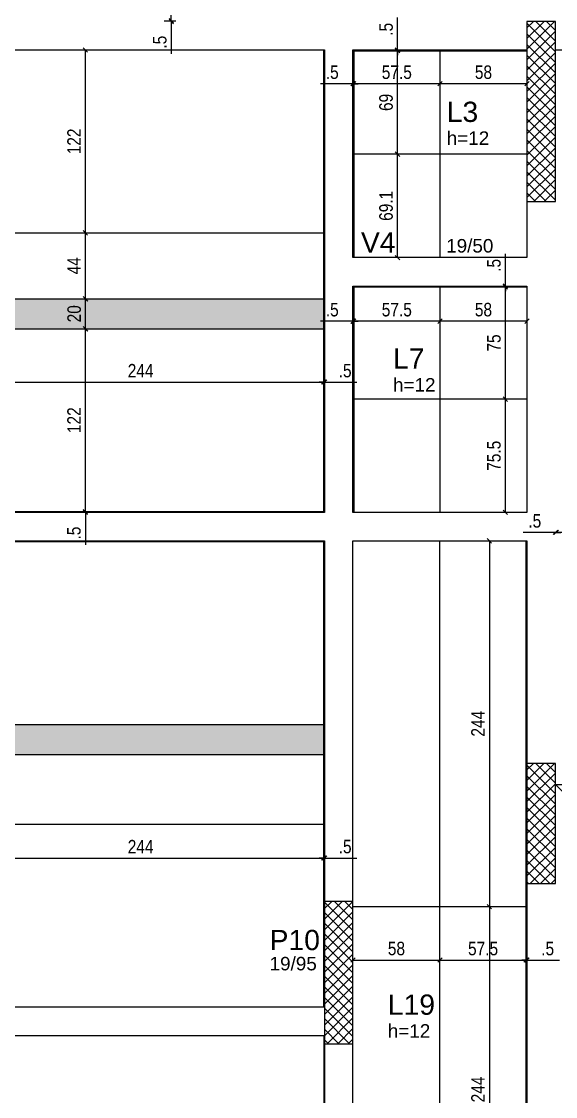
# Model space of a CAD drawing. Header units: millimetres. Extents: x 2797 to 7088, y 174 to 2922.
# Drawn here: x 4063 to 4419, y 1695 to 2412 of the extents above; entities that cross this region are included whole.
import ezdxf

# ---------------------------------------------------------------- set-up
doc = ezdxf.new("R2010")
doc.units = ezdxf.units.MM
for name, color, linetype in [('10', 252, 'Continuous'), ('8', 8, 'Continuous'), ('ES-VIGA', 3, 'Continuous'), ('L-D', 2, 'Continuous'), ('L-N', 4, 'Continuous'), ('P-D', 2, 'Continuous'), ('Painéis', 200, 'Continuous'), ('PIL-N', 4, 'Continuous'), ('Pilares', 5, 'Continuous'), ('VIG-D', 2, 'Continuous'), ('VIG-N', 4, 'Continuous')]:
    doc.layers.add(name, color=color, linetype=linetype)
doc.layers.add('Hachura', color=251, linetype='Continuous', lineweight=9)
doc.styles.add('COTA TECNICA-50', font='techl___.ttf', dxfattribs={"height": 9})
doc.styles.add('TQS_ARIAL', font='arial.ttf')
doc.dimstyles.new('COTA PAINEL-50', dxfattribs={"dimtxt": 9, "dimasz": 3, "dimexe": 3, "dimexo": 3, "dimgap": 3, "dimtad": 1, "dimdec": 1, "dimzin": 12, "dimdsep": 46, "dimtxsty": 'COTA TECNICA-50', "dimblk1": 'OBLIQUE', "dimblk2": 'OBLIQUE', "dimsah": 1, "dimcen": 0.9, "dimclrd": 4, "dimclre": 4, "dimclrt": 240, "dimadec": 1, "dimazin": 3, "dimtfac": 1, "dimtdec": 1, "dimtmove": 0, "dimatfit": 3, "dimfxl": 1, "dimtolj": 1, "dimtzin": 12, "dimarcsym": 0})

# ---------------------------------------------------------------- blocks, each defined once
blk = doc.blocks.new('_Oblique')
at = {"color": 0, "linetype": 'ByBlock', "lineweight": -2}
blk.add_line((-0.5, -0.5), (0.5, 0.5), dxfattribs=at)
blk = doc.blocks.new('*D4')
at = {"layer": 'Defpoints', "color": 0, "transparency": 16777216}
for p in [(4154.94, 2534.59), (4162.56, 2534.59), (4154.94, 2412.59)]:
    blk.add_point(p, dxfattribs=at)
at = {"layer": 'Painéis', "color": 4, "lineweight": -2, "transparency": 16777216}
for p, q in [((4157.94, 2534.59), (4165.56, 2534.59)), ((4162.56, 2412.59), (4162.56, 2534.59)), ((4157.94, 2412.59), (4165.56, 2412.59))]:
    blk.add_line(p, q, dxfattribs=at)
at = {"layer": 'Painéis', "color": 4, "lineweight": -2, "transparency": 16777216, "xscale": 3, "yscale": 3, "zscale": 3}
for p, rotation in [((4162.56, 2534.59), 90), ((4162.56, 2412.59), 270)]:
    blk.add_blockref('_Oblique', p, dxfattribs=dict(at, rotation=rotation))
at = {"layer": 'Painéis', "color": 240, "transparency": 16777216, "insert": (4155.01, 2473.59), "char_height": 9, "attachment_point": 5, "rotation": 90, "style": 'COTA TECNICA-50'}
blk.add_mtext('\\A1;122', dxfattribs=at)
blk = doc.blocks.new('*D163')
at = {"layer": 'Defpoints', "color": 0, "transparency": 16777216}
for p in [(4105.32, 2207.09), (4105.32, 2207.09), (4105.32, 2085.09)]:
    blk.add_point(p, dxfattribs=at)
at = {"layer": 'Painéis', "color": 4, "lineweight": -2, "transparency": 16777216}
blk.add_line((4105.32, 2085.09), (4105.32, 2207.09), dxfattribs=at)
at = {"layer": 'Painéis', "color": 4, "lineweight": -2, "transparency": 16777216, "xscale": 3, "yscale": 3, "zscale": 3}
for p, rotation in [((4105.32, 2207.09), 90), ((4105.32, 2085.09), 270)]:
    blk.add_blockref('_Oblique', p, dxfattribs=dict(at, rotation=rotation))
at = {"layer": 'Painéis', "color": 240, "transparency": 16777216, "insert": (4097.76, 2146.09), "char_height": 9, "attachment_point": 5, "rotation": 90, "style": 'COTA TECNICA-50'}
blk.add_mtext('\\A1;122', dxfattribs=at)
blk = doc.blocks.new('*D164')
at = {"layer": 'Defpoints', "color": 0, "transparency": 16777216}
for p in [(4105.46, 2227.09), (4105.46, 2227.09), (4105.32, 2207.09)]:
    blk.add_point(p, dxfattribs=at)
at = {"layer": 'Painéis', "color": 4, "lineweight": -2, "transparency": 16777216}
for p, q in [((4105.46, 2207.09), (4105.46, 2227.09)), ((4108.32, 2207.09), (4108.46, 2207.09))]:
    blk.add_line(p, q, dxfattribs=at)
at = {"layer": 'Painéis', "color": 4, "lineweight": -2, "transparency": 16777216, "xscale": 3, "yscale": 3, "zscale": 3}
for p, rotation in [((4105.46, 2227.09), 90), ((4105.46, 2207.09), 270)]:
    blk.add_blockref('_Oblique', p, dxfattribs=dict(at, rotation=rotation))
at = {"layer": 'Painéis', "color": 240, "transparency": 16777216, "insert": (4097.87, 2217.09), "char_height": 9, "attachment_point": 5, "rotation": 90, "style": 'COTA TECNICA-50'}
blk.add_mtext('\\A1;20', dxfattribs=at)
blk = doc.blocks.new('*D165')
at = {"layer": 'Defpoints', "color": 0, "transparency": 16777216}
for p in [(4105.32, 2271.09), (4105.32, 2271.09), (4105.32, 2227.09)]:
    blk.add_point(p, dxfattribs=at)
at = {"layer": 'Painéis', "color": 4, "lineweight": -2, "transparency": 16777216}
blk.add_line((4105.32, 2227.09), (4105.32, 2271.09), dxfattribs=at)
at = {"layer": 'Painéis', "color": 4, "lineweight": -2, "transparency": 16777216, "xscale": 3, "yscale": 3, "zscale": 3}
for p, rotation in [((4105.32, 2271.09), 90), ((4105.32, 2227.09), 270)]:
    blk.add_blockref('_Oblique', p, dxfattribs=dict(at, rotation=rotation))
at = {"layer": 'Painéis', "color": 240, "transparency": 16777216, "insert": (4097.75, 2249.09), "char_height": 9, "attachment_point": 5, "rotation": 90, "style": 'COTA TECNICA-50'}
blk.add_mtext('\\A1;44', dxfattribs=at)
blk = doc.blocks.new('*D166')
at = {"layer": 'Defpoints', "color": 0, "transparency": 16777216}
for p in [(4105.32, 2393.09), (4105.32, 2393.09), (4105.32, 2271.09)]:
    blk.add_point(p, dxfattribs=at)
at = {"layer": 'Painéis', "color": 4, "lineweight": -2, "transparency": 16777216}
blk.add_line((4105.32, 2271.09), (4105.32, 2393.09), dxfattribs=at)
at = {"layer": 'Painéis', "color": 4, "lineweight": -2, "transparency": 16777216, "xscale": 3, "yscale": 3, "zscale": 3}
for p, rotation in [((4105.32, 2393.09), 90), ((4105.32, 2271.09), 270)]:
    blk.add_blockref('_Oblique', p, dxfattribs=dict(at, rotation=rotation))
at = {"layer": 'Painéis', "color": 240, "transparency": 16777216, "insert": (4097.76, 2332.09), "char_height": 9, "attachment_point": 5, "rotation": 90, "style": 'COTA TECNICA-50'}
blk.add_mtext('\\A1;122', dxfattribs=at)
blk = doc.blocks.new('*D169')
at = {"layer": 'Defpoints', "color": 0, "transparency": 16777216}
for p in [(4105.32, 2085.09), (4105.32, 2084.59), (4105.32, 2084.59)]:
    blk.add_point(p, dxfattribs=at)
at = {"layer": 'Painéis', "color": 4, "lineweight": -2, "transparency": 16777216}
for p, q in [((4105.32, 2085.09), (4105.32, 2088.09)), ((4105.32, 2085.09), (4105.32, 2084.59)), ((4105.32, 2084.59), (4105.32, 2063))]:
    blk.add_line(p, q, dxfattribs=at)
at = {"layer": 'Painéis', "color": 4, "lineweight": -2, "transparency": 16777216, "xscale": 3, "yscale": 3, "zscale": 3}
for p, rotation in [((4105.32, 2085.09), 270), ((4105.32, 2084.59), 90)]:
    blk.add_blockref('_Oblique', p, dxfattribs=dict(at, rotation=rotation))
at = {"layer": 'Painéis', "color": 240, "transparency": 16777216, "insert": (4097.72, 2070.79), "char_height": 9, "attachment_point": 5, "rotation": 90, "style": 'COTA TECNICA-50'}
blk.add_mtext('\\A1;.5', dxfattribs=at)
blk = doc.blocks.new('*D305')
at = {"layer": 'Defpoints', "color": 0, "transparency": 16777216}
for p in [(4020.15, 2171.54), (4264.15, 2171.54), (4264.15, 2171.54)]:
    blk.add_point(p, dxfattribs=at)
at = {"layer": 'Painéis', "color": 4, "lineweight": -2, "transparency": 16777216}
blk.add_line((4020.15, 2171.54), (4264.15, 2171.54), dxfattribs=at)
at = {"layer": 'Painéis', "color": 4, "lineweight": -2, "transparency": 16777216, "xscale": 3, "yscale": 3, "zscale": 3, "rotation": 180}
blk.add_blockref('_Oblique', (4020.15, 2171.54), dxfattribs=at)
at = {"layer": 'Painéis', "color": 4, "lineweight": -2, "transparency": 16777216, "xscale": 3, "yscale": 3, "zscale": 3}
blk.add_blockref('_Oblique', (4264.15, 2171.54), dxfattribs=at)
at = {"layer": 'Painéis', "color": 240, "transparency": 16777216, "insert": (4142.15, 2179.1), "char_height": 9, "attachment_point": 5, "style": 'COTA TECNICA-50'}
blk.add_mtext('\\A1;244', dxfattribs=at)
blk = doc.blocks.new('*D170')
at = {"layer": 'Defpoints', "color": 0, "transparency": 16777216}
for p in [(4264.15, 2171.54), (4264.65, 2171.54), (4264.65, 2171.54)]:
    blk.add_point(p, dxfattribs=at)
at = {"layer": 'Painéis', "color": 4, "lineweight": -2, "transparency": 16777216}
for p, q in [((4264.15, 2171.54), (4261.15, 2171.54)), ((4264.15, 2171.54), (4264.65, 2171.54)), ((4264.65, 2171.54), (4286.25, 2171.54))]:
    blk.add_line(p, q, dxfattribs=at)
at = {"layer": 'Painéis', "color": 4, "lineweight": -2, "transparency": 16777216, "xscale": 3, "yscale": 3, "zscale": 3}
blk.add_blockref('_Oblique', (4264.15, 2171.54), dxfattribs=at)
at = {"layer": 'Painéis', "color": 4, "lineweight": -2, "transparency": 16777216, "xscale": 3, "yscale": 3, "zscale": 3, "rotation": 180}
blk.add_blockref('_Oblique', (4264.65, 2171.54), dxfattribs=at)
at = {"layer": 'Painéis', "color": 240, "transparency": 16777216, "insert": (4278.45, 2179.13), "char_height": 9, "attachment_point": 5, "style": 'COTA TECNICA-50'}
blk.add_mtext('\\A1;.5', dxfattribs=at)
blk = doc.blocks.new('*D171')
at = {"layer": 'Defpoints', "color": 0, "transparency": 16777216}
for p in [(4313.38, 2323.63), (4313.38, 2323.63), (4313.38, 2254.58)]:
    blk.add_point(p, dxfattribs=at)
at = {"layer": 'Painéis', "color": 4, "lineweight": -2, "transparency": 16777216}
blk.add_line((4313.38, 2254.58), (4313.38, 2323.63), dxfattribs=at)
at = {"layer": 'Painéis', "color": 4, "lineweight": -2, "transparency": 16777216, "xscale": 3, "yscale": 3, "zscale": 3}
for p, rotation in [((4313.38, 2323.63), 90), ((4313.38, 2254.58), 270)]:
    blk.add_blockref('_Oblique', p, dxfattribs=dict(at, rotation=rotation))
at = {"layer": 'Painéis', "color": 240, "transparency": 16777216, "insert": (4305.76, 2289.11), "char_height": 9, "attachment_point": 5, "rotation": 90, "style": 'COTA TECNICA-50'}
blk.add_mtext('\\A1;69.1', dxfattribs=at)
blk = doc.blocks.new('*D306')
at = {"layer": 'Defpoints', "color": 0, "transparency": 16777216}
for p in [(4313.38, 2392.59), (4313.38, 2392.59), (4313.38, 2323.63)]:
    blk.add_point(p, dxfattribs=at)
at = {"layer": 'Painéis', "color": 4, "lineweight": -2, "transparency": 16777216}
blk.add_line((4313.38, 2323.63), (4313.38, 2392.59), dxfattribs=at)
at = {"layer": 'Painéis', "color": 4, "lineweight": -2, "transparency": 16777216, "xscale": 3, "yscale": 3, "zscale": 3}
for p, rotation in [((4313.38, 2392.59), 90), ((4313.38, 2323.63), 270)]:
    blk.add_blockref('_Oblique', p, dxfattribs=dict(at, rotation=rotation))
at = {"layer": 'Painéis', "color": 240, "transparency": 16777216, "insert": (4305.76, 2358.11), "char_height": 9, "attachment_point": 5, "rotation": 90, "style": 'COTA TECNICA-50'}
blk.add_mtext('\\A1;69', dxfattribs=at)
blk = doc.blocks.new('*D172')
at = {"layer": 'Defpoints', "color": 0, "transparency": 16777216}
for p in [(4313.38, 2393.09), (4313.38, 2393.09), (4313.38, 2392.59)]:
    blk.add_point(p, dxfattribs=at)
at = {"layer": 'Painéis', "color": 4, "lineweight": -2, "transparency": 16777216}
for p, q in [((4313.38, 2393.09), (4313.38, 2414.68)), ((4313.38, 2392.59), (4313.38, 2393.09)), ((4313.38, 2392.59), (4313.38, 2389.59))]:
    blk.add_line(p, q, dxfattribs=at)
at = {"layer": 'Painéis', "color": 4, "lineweight": -2, "transparency": 16777216, "xscale": 3, "yscale": 3, "zscale": 3}
for p, rotation in [((4313.38, 2393.09), 270), ((4313.38, 2392.59), 90)]:
    blk.add_blockref('_Oblique', p, dxfattribs=dict(at, rotation=rotation))
at = {"layer": 'Painéis', "color": 240, "transparency": 16777216, "insert": (4305.78, 2406.88), "char_height": 9, "attachment_point": 5, "rotation": 90, "style": 'COTA TECNICA-50'}
blk.add_mtext('\\A1;.5', dxfattribs=at)
blk = doc.blocks.new('*D173')
at = {"layer": 'Defpoints', "color": 0, "transparency": 16777216}
for p in [(4341.65, 2370.59), (4341.65, 2370.59), (4399.65, 2370.59)]:
    blk.add_point(p, dxfattribs=at)
at = {"layer": 'Painéis', "color": 4, "lineweight": -2, "transparency": 16777216}
blk.add_line((4399.65, 2370.59), (4341.65, 2370.59), dxfattribs=at)
at = {"layer": 'Painéis', "color": 4, "lineweight": -2, "transparency": 16777216, "xscale": 3, "yscale": 3, "zscale": 3, "rotation": 180}
blk.add_blockref('_Oblique', (4341.65, 2370.59), dxfattribs=at)
at = {"layer": 'Painéis', "color": 4, "lineweight": -2, "transparency": 16777216, "xscale": 3, "yscale": 3, "zscale": 3}
blk.add_blockref('_Oblique', (4399.65, 2370.59), dxfattribs=at)
at = {"layer": 'Painéis', "color": 240, "transparency": 16777216, "insert": (4370.65, 2378.21), "char_height": 9, "attachment_point": 5, "style": 'COTA TECNICA-50'}
blk.add_mtext('\\A1;58', dxfattribs=at)
blk = doc.blocks.new('*D174')
at = {"layer": 'Defpoints', "color": 0, "transparency": 16777216}
for p in [(4284.15, 2370.59), (4284.15, 2370.59), (4341.65, 2370.59)]:
    blk.add_point(p, dxfattribs=at)
at = {"layer": 'Painéis', "color": 4, "lineweight": -2, "transparency": 16777216}
blk.add_line((4341.65, 2370.59), (4284.15, 2370.59), dxfattribs=at)
at = {"layer": 'Painéis', "color": 4, "lineweight": -2, "transparency": 16777216, "xscale": 3, "yscale": 3, "zscale": 3, "rotation": 180}
blk.add_blockref('_Oblique', (4284.15, 2370.59), dxfattribs=at)
at = {"layer": 'Painéis', "color": 4, "lineweight": -2, "transparency": 16777216, "xscale": 3, "yscale": 3, "zscale": 3}
blk.add_blockref('_Oblique', (4341.65, 2370.59), dxfattribs=at)
at = {"layer": 'Painéis', "color": 240, "transparency": 16777216, "insert": (4312.9, 2378.19), "char_height": 9, "attachment_point": 5, "style": 'COTA TECNICA-50'}
blk.add_mtext('\\A1;57.5', dxfattribs=at)
blk = doc.blocks.new('*D175')
at = {"layer": 'Defpoints', "color": 0, "transparency": 16777216}
for p in [(4283.65, 2370.59), (4283.65, 2370.59), (4284.15, 2370.59)]:
    blk.add_point(p, dxfattribs=at)
at = {"layer": 'Painéis', "color": 4, "lineweight": -2, "transparency": 16777216}
for p, q in [((4283.65, 2370.59), (4262.06, 2370.59)), ((4284.15, 2370.59), (4283.65, 2370.59)), ((4284.15, 2370.59), (4287.15, 2370.59))]:
    blk.add_line(p, q, dxfattribs=at)
at = {"layer": 'Painéis', "color": 4, "lineweight": -2, "transparency": 16777216, "xscale": 3, "yscale": 3, "zscale": 3}
blk.add_blockref('_Oblique', (4283.65, 2370.59), dxfattribs=at)
at = {"layer": 'Painéis', "color": 4, "lineweight": -2, "transparency": 16777216, "xscale": 3, "yscale": 3, "zscale": 3, "rotation": 180}
blk.add_blockref('_Oblique', (4284.15, 2370.59), dxfattribs=at)
at = {"layer": 'Painéis', "color": 240, "transparency": 16777216, "insert": (4269.86, 2378.19), "char_height": 9, "attachment_point": 5, "style": 'COTA TECNICA-50'}
blk.add_mtext('\\A1;.5', dxfattribs=at)
blk = doc.blocks.new('*D179')
at = {"layer": 'Defpoints', "color": 0, "transparency": 16777216}
for p in [(4162.56, 2412.59), (4162.56, 2412.09), (4162.56, 2412.09)]:
    blk.add_point(p, dxfattribs=at)
at = {"layer": 'Painéis', "color": 4, "lineweight": -2, "transparency": 16777216}
for p, q in [((4162.56, 2412.59), (4162.56, 2415.59)), ((4162.56, 2412.59), (4162.56, 2412.09)), ((4162.56, 2412.09), (4162.56, 2390.49))]:
    blk.add_line(p, q, dxfattribs=at)
at = {"layer": 'Painéis', "color": 4, "lineweight": -2, "transparency": 16777216, "xscale": 3, "yscale": 3, "zscale": 3}
for p, rotation in [((4162.56, 2412.59), 270), ((4162.56, 2412.09), 90)]:
    blk.add_blockref('_Oblique', p, dxfattribs=dict(at, rotation=rotation))
at = {"layer": 'Painéis', "color": 240, "transparency": 16777216, "insert": (4154.96, 2398.29), "char_height": 9, "attachment_point": 5, "rotation": 90, "style": 'COTA TECNICA-50'}
blk.add_mtext('\\A1;.5', dxfattribs=at)
blk = doc.blocks.new('*D181')
at = {"layer": 'Defpoints', "color": 0, "transparency": 16777216}
for p in [(4385.27, 2160.09), (4385.27, 2160.09), (4385.27, 2084.59)]:
    blk.add_point(p, dxfattribs=at)
at = {"layer": 'Painéis', "color": 4, "lineweight": -2, "transparency": 16777216}
for p, q in [((4385.27, 2084.59), (4385.27, 2160.09)), ((4388.27, 2084.59), (4388.27, 2084.59))]:
    blk.add_line(p, q, dxfattribs=at)
at = {"layer": 'Painéis', "color": 4, "lineweight": -2, "transparency": 16777216, "xscale": 3, "yscale": 3, "zscale": 3}
for p, rotation in [((4385.27, 2160.09), 90), ((4385.27, 2084.59), 270)]:
    blk.add_blockref('_Oblique', p, dxfattribs=dict(at, rotation=rotation))
at = {"layer": 'Painéis', "color": 240, "transparency": 16777216, "insert": (4377.67, 2122.34), "char_height": 9, "attachment_point": 5, "rotation": 90, "style": 'COTA TECNICA-50'}
blk.add_mtext('\\A1;75.5', dxfattribs=at)
blk = doc.blocks.new('*D182')
at = {"layer": 'Defpoints', "color": 0, "transparency": 16777216}
for p in [(4385.27, 2235.08), (4385.27, 2235.08), (4385.27, 2160.09)]:
    blk.add_point(p, dxfattribs=at)
at = {"layer": 'Painéis', "color": 4, "lineweight": -2, "transparency": 16777216}
for p, q in [((4385.27, 2160.09), (4385.27, 2235.08)), ((4388.27, 2235.08), (4388.27, 2235.08))]:
    blk.add_line(p, q, dxfattribs=at)
at = {"layer": 'Painéis', "color": 4, "lineweight": -2, "transparency": 16777216, "xscale": 3, "yscale": 3, "zscale": 3}
for p, rotation in [((4385.27, 2235.08), 90), ((4385.27, 2160.09), 270)]:
    blk.add_blockref('_Oblique', p, dxfattribs=dict(at, rotation=rotation))
at = {"layer": 'Painéis', "color": 240, "transparency": 16777216, "insert": (4377.67, 2197.59), "char_height": 9, "attachment_point": 5, "rotation": 90, "style": 'COTA TECNICA-50'}
blk.add_mtext('\\A1;75', dxfattribs=at)
blk = doc.blocks.new('*D183')
at = {"layer": 'Defpoints', "color": 0, "transparency": 16777216}
for p in [(4385.27, 2235.58), (4385.27, 2235.58), (4385.27, 2235.08)]:
    blk.add_point(p, dxfattribs=at)
at = {"layer": 'Painéis', "color": 4, "lineweight": -2, "transparency": 16777216}
for p, q in [((4385.27, 2235.58), (4385.27, 2257.18)), ((4385.27, 2235.08), (4385.27, 2235.58)), ((4385.27, 2235.08), (4385.27, 2232.08))]:
    blk.add_line(p, q, dxfattribs=at)
at = {"layer": 'Painéis', "color": 4, "lineweight": -2, "transparency": 16777216, "xscale": 3, "yscale": 3, "zscale": 3}
for p, rotation in [((4385.27, 2235.58), 270), ((4385.27, 2235.08), 90)]:
    blk.add_blockref('_Oblique', p, dxfattribs=dict(at, rotation=rotation))
at = {"layer": 'Painéis', "color": 240, "transparency": 16777216, "insert": (4377.67, 2249.38), "char_height": 9, "attachment_point": 5, "rotation": 90, "style": 'COTA TECNICA-50'}
blk.add_mtext('\\A1;.5', dxfattribs=at)
blk = doc.blocks.new('*D184')
at = {"layer": 'Defpoints', "color": 0, "transparency": 16777216}
for p in [(4341.65, 2212.19), (4341.65, 2212.19), (4399.65, 2212.19)]:
    blk.add_point(p, dxfattribs=at)
at = {"layer": 'Painéis', "color": 4, "lineweight": -2, "transparency": 16777216}
blk.add_line((4399.65, 2212.19), (4341.65, 2212.19), dxfattribs=at)
at = {"layer": 'Painéis', "color": 4, "lineweight": -2, "transparency": 16777216, "xscale": 3, "yscale": 3, "zscale": 3, "rotation": 180}
blk.add_blockref('_Oblique', (4341.65, 2212.19), dxfattribs=at)
at = {"layer": 'Painéis', "color": 4, "lineweight": -2, "transparency": 16777216, "xscale": 3, "yscale": 3, "zscale": 3}
blk.add_blockref('_Oblique', (4399.65, 2212.19), dxfattribs=at)
at = {"layer": 'Painéis', "color": 240, "transparency": 16777216, "insert": (4370.65, 2219.81), "char_height": 9, "attachment_point": 5, "style": 'COTA TECNICA-50'}
blk.add_mtext('\\A1;58', dxfattribs=at)
blk = doc.blocks.new('*D185')
at = {"layer": 'Defpoints', "color": 0, "transparency": 16777216}
for p in [(4284.15, 2212.19), (4284.15, 2212.19), (4341.65, 2212.19)]:
    blk.add_point(p, dxfattribs=at)
at = {"layer": 'Painéis', "color": 4, "lineweight": -2, "transparency": 16777216}
blk.add_line((4341.65, 2212.19), (4284.15, 2212.19), dxfattribs=at)
at = {"layer": 'Painéis', "color": 4, "lineweight": -2, "transparency": 16777216, "xscale": 3, "yscale": 3, "zscale": 3, "rotation": 180}
blk.add_blockref('_Oblique', (4284.15, 2212.19), dxfattribs=at)
at = {"layer": 'Painéis', "color": 4, "lineweight": -2, "transparency": 16777216, "xscale": 3, "yscale": 3, "zscale": 3}
blk.add_blockref('_Oblique', (4341.65, 2212.19), dxfattribs=at)
at = {"layer": 'Painéis', "color": 240, "transparency": 16777216, "insert": (4312.9, 2219.79), "char_height": 9, "attachment_point": 5, "style": 'COTA TECNICA-50'}
blk.add_mtext('\\A1;57.5', dxfattribs=at)
blk = doc.blocks.new('*D186')
at = {"layer": 'Defpoints', "color": 0, "transparency": 16777216}
for p in [(4283.65, 2212.19), (4283.65, 2212.19), (4284.15, 2212.19)]:
    blk.add_point(p, dxfattribs=at)
at = {"layer": 'Painéis', "color": 4, "lineweight": -2, "transparency": 16777216}
for p, q in [((4283.65, 2212.19), (4262.06, 2212.19)), ((4284.15, 2212.19), (4283.65, 2212.19)), ((4284.15, 2212.19), (4287.15, 2212.19))]:
    blk.add_line(p, q, dxfattribs=at)
at = {"layer": 'Painéis', "color": 4, "lineweight": -2, "transparency": 16777216, "xscale": 3, "yscale": 3, "zscale": 3}
blk.add_blockref('_Oblique', (4283.65, 2212.19), dxfattribs=at)
at = {"layer": 'Painéis', "color": 4, "lineweight": -2, "transparency": 16777216, "xscale": 3, "yscale": 3, "zscale": 3, "rotation": 180}
blk.add_blockref('_Oblique', (4284.15, 2212.19), dxfattribs=at)
at = {"layer": 'Painéis', "color": 240, "transparency": 16777216, "insert": (4269.86, 2219.79), "char_height": 9, "attachment_point": 5, "style": 'COTA TECNICA-50'}
blk.add_mtext('\\A1;.5', dxfattribs=at)
blk = doc.blocks.new('*D196')
at = {"layer": 'Defpoints', "color": 0, "transparency": 16777216}
for p in [(4419.15, 2071.28), (4419.15, 2071.28), (4541.15, 2071.28)]:
    blk.add_point(p, dxfattribs=at)
at = {"layer": 'Painéis', "color": 4, "lineweight": -2, "transparency": 16777216}
blk.add_line((4541.15, 2071.28), (4419.15, 2071.28), dxfattribs=at)
at = {"layer": 'Painéis', "color": 4, "lineweight": -2, "transparency": 16777216, "xscale": 3, "yscale": 3, "zscale": 3, "rotation": 180}
blk.add_blockref('_Oblique', (4419.15, 2071.28), dxfattribs=at)
at = {"layer": 'Painéis', "color": 4, "lineweight": -2, "transparency": 16777216, "xscale": 3, "yscale": 3, "zscale": 3}
blk.add_blockref('_Oblique', (4541.15, 2071.28), dxfattribs=at)
at = {"layer": 'Painéis', "color": 240, "transparency": 16777216, "insert": (4480.15, 2078.83), "char_height": 9, "attachment_point": 5, "style": 'COTA TECNICA-50'}
blk.add_mtext('\\A1;122', dxfattribs=at)
blk = doc.blocks.new('*D197')
at = {"layer": 'Defpoints', "color": 0, "transparency": 16777216}
for p in [(4418.65, 2071.28), (4418.65, 2071.28), (4419.15, 2071.28)]:
    blk.add_point(p, dxfattribs=at)
at = {"layer": 'Painéis', "color": 4, "lineweight": -2, "transparency": 16777216}
for p, q in [((4418.65, 2071.28), (4397.06, 2071.28)), ((4419.15, 2071.28), (4418.65, 2071.28)), ((4419.15, 2071.28), (4422.15, 2071.28))]:
    blk.add_line(p, q, dxfattribs=at)
at = {"layer": 'Painéis', "color": 4, "lineweight": -2, "transparency": 16777216, "xscale": 3, "yscale": 3, "zscale": 3}
blk.add_blockref('_Oblique', (4418.65, 2071.28), dxfattribs=at)
at = {"layer": 'Painéis', "color": 4, "lineweight": -2, "transparency": 16777216, "xscale": 3, "yscale": 3, "zscale": 3, "rotation": 180}
blk.add_blockref('_Oblique', (4419.15, 2071.28), dxfattribs=at)
at = {"layer": 'Painéis', "color": 240, "transparency": 16777216, "insert": (4404.86, 2078.88), "char_height": 9, "attachment_point": 5, "style": 'COTA TECNICA-50'}
blk.add_mtext('\\A1;.5', dxfattribs=at)
blk = doc.blocks.new('*D105')
at = {"layer": 'Defpoints', "color": 0, "transparency": 16777216}
for p in [(4020.15, 1854), (4264.15, 1854), (4264.15, 1854)]:
    blk.add_point(p, dxfattribs=at)
at = {"layer": 'Painéis', "color": 4, "lineweight": -2, "transparency": 16777216}
blk.add_line((4020.15, 1854), (4264.15, 1854), dxfattribs=at)
at = {"layer": 'Painéis', "color": 4, "lineweight": -2, "transparency": 16777216, "xscale": 3, "yscale": 3, "zscale": 3, "rotation": 180}
blk.add_blockref('_Oblique', (4020.15, 1854), dxfattribs=at)
at = {"layer": 'Painéis', "color": 4, "lineweight": -2, "transparency": 16777216, "xscale": 3, "yscale": 3, "zscale": 3}
blk.add_blockref('_Oblique', (4264.15, 1854), dxfattribs=at)
at = {"layer": 'Painéis', "color": 240, "transparency": 16777216, "insert": (4142.15, 1861.56), "char_height": 9, "attachment_point": 5, "style": 'COTA TECNICA-50'}
blk.add_mtext('\\A1;244', dxfattribs=at)
blk = doc.blocks.new('*D106')
at = {"layer": 'Defpoints', "color": 0, "transparency": 16777216}
for p in [(4264.15, 1854), (4264.65, 1854), (4264.65, 1854)]:
    blk.add_point(p, dxfattribs=at)
at = {"layer": 'Painéis', "color": 4, "lineweight": -2, "transparency": 16777216}
for p, q in [((4264.15, 1854), (4261.15, 1854)), ((4264.15, 1854), (4264.65, 1854)), ((4264.65, 1854), (4286.25, 1854))]:
    blk.add_line(p, q, dxfattribs=at)
at = {"layer": 'Painéis', "color": 4, "lineweight": -2, "transparency": 16777216, "xscale": 3, "yscale": 3, "zscale": 3}
blk.add_blockref('_Oblique', (4264.15, 1854), dxfattribs=at)
at = {"layer": 'Painéis', "color": 4, "lineweight": -2, "transparency": 16777216, "xscale": 3, "yscale": 3, "zscale": 3, "rotation": 180}
blk.add_blockref('_Oblique', (4264.65, 1854), dxfattribs=at)
at = {"layer": 'Painéis', "color": 240, "transparency": 16777216, "insert": (4278.45, 1861.6), "char_height": 9, "attachment_point": 5, "style": 'COTA TECNICA-50'}
blk.add_mtext('\\A1;.5', dxfattribs=at)
blk = doc.blocks.new('*D118')
at = {"layer": 'Defpoints', "color": 0, "transparency": 16777216}
for p in [(4374.57, 2065.59), (4374.57, 1821.59), (4374.57, 1821.59)]:
    blk.add_point(p, dxfattribs=at)
at = {"layer": 'Painéis', "color": 4, "lineweight": -2, "transparency": 16777216}
blk.add_line((4374.57, 2065.59), (4374.57, 1821.59), dxfattribs=at)
at = {"layer": 'Painéis', "color": 4, "lineweight": -2, "transparency": 16777216, "xscale": 3, "yscale": 3, "zscale": 3}
for p, rotation in [((4374.57, 2065.59), 90), ((4374.57, 1821.59), 270)]:
    blk.add_blockref('_Oblique', p, dxfattribs=dict(at, rotation=rotation))
at = {"layer": 'Painéis', "color": 240, "transparency": 16777216, "insert": (4367.01, 1943.59), "char_height": 9, "attachment_point": 5, "rotation": 90, "style": 'COTA TECNICA-50'}
blk.add_mtext('\\A1;244', dxfattribs=at)
blk = doc.blocks.new('*D119')
at = {"layer": 'Defpoints', "color": 0, "transparency": 16777216}
for p in [(4374.57, 1821.59), (4374.57, 1577.59), (4374.57, 1577.59)]:
    blk.add_point(p, dxfattribs=at)
at = {"layer": 'Painéis', "color": 4, "lineweight": -2, "transparency": 16777216}
blk.add_line((4374.57, 1821.59), (4374.57, 1577.59), dxfattribs=at)
at = {"layer": 'Painéis', "color": 4, "lineweight": -2, "transparency": 16777216, "xscale": 3, "yscale": 3, "zscale": 3}
for p, rotation in [((4374.57, 1821.59), 90), ((4374.57, 1577.59), 270)]:
    blk.add_blockref('_Oblique', p, dxfattribs=dict(at, rotation=rotation))
at = {"layer": 'Painéis', "color": 240, "transparency": 16777216, "insert": (4367.01, 1699.59), "char_height": 9, "attachment_point": 5, "rotation": 90, "style": 'COTA TECNICA-50'}
blk.add_mtext('\\A1;244', dxfattribs=at)
blk = doc.blocks.new('*D122')
at = {"layer": 'Defpoints', "color": 0, "transparency": 16777216}
for p in [(4283.65, 1785.96), (4341.65, 1785.96), (4341.65, 1785.96)]:
    blk.add_point(p, dxfattribs=at)
at = {"layer": 'Painéis', "color": 4, "lineweight": -2, "transparency": 16777216}
blk.add_line((4283.65, 1785.96), (4341.65, 1785.96), dxfattribs=at)
at = {"layer": 'Painéis', "color": 4, "lineweight": -2, "transparency": 16777216, "xscale": 3, "yscale": 3, "zscale": 3, "rotation": 180}
blk.add_blockref('_Oblique', (4283.65, 1785.96), dxfattribs=at)
at = {"layer": 'Painéis', "color": 4, "lineweight": -2, "transparency": 16777216, "xscale": 3, "yscale": 3, "zscale": 3}
blk.add_blockref('_Oblique', (4341.65, 1785.96), dxfattribs=at)
at = {"layer": 'Painéis', "color": 240, "transparency": 16777216, "insert": (4312.65, 1793.58), "char_height": 9, "attachment_point": 5, "style": 'COTA TECNICA-50'}
blk.add_mtext('\\A1;58', dxfattribs=at)
blk = doc.blocks.new('*D123')
at = {"layer": 'Defpoints', "color": 0, "transparency": 16777216}
for p in [(4341.65, 1785.96), (4399.15, 1785.96), (4399.15, 1785.96)]:
    blk.add_point(p, dxfattribs=at)
at = {"layer": 'Painéis', "color": 4, "lineweight": -2, "transparency": 16777216}
blk.add_line((4341.65, 1785.96), (4399.15, 1785.96), dxfattribs=at)
at = {"layer": 'Painéis', "color": 4, "lineweight": -2, "transparency": 16777216, "xscale": 3, "yscale": 3, "zscale": 3, "rotation": 180}
blk.add_blockref('_Oblique', (4341.65, 1785.96), dxfattribs=at)
at = {"layer": 'Painéis', "color": 4, "lineweight": -2, "transparency": 16777216, "xscale": 3, "yscale": 3, "zscale": 3}
blk.add_blockref('_Oblique', (4399.15, 1785.96), dxfattribs=at)
at = {"layer": 'Painéis', "color": 240, "transparency": 16777216, "insert": (4370.4, 1793.56), "char_height": 9, "attachment_point": 5, "style": 'COTA TECNICA-50'}
blk.add_mtext('\\A1;57.5', dxfattribs=at)
blk = doc.blocks.new('*D124')
at = {"layer": 'Defpoints', "color": 0, "transparency": 16777216}
for p in [(4399.15, 1785.96), (4399.65, 1785.96), (4399.65, 1785.96)]:
    blk.add_point(p, dxfattribs=at)
at = {"layer": 'Painéis', "color": 4, "lineweight": -2, "transparency": 16777216}
for p, q in [((4399.15, 1785.96), (4396.15, 1785.96)), ((4399.15, 1785.96), (4399.65, 1785.96)), ((4399.65, 1785.96), (4421.25, 1785.96))]:
    blk.add_line(p, q, dxfattribs=at)
at = {"layer": 'Painéis', "color": 4, "lineweight": -2, "transparency": 16777216, "xscale": 3, "yscale": 3, "zscale": 3}
blk.add_blockref('_Oblique', (4399.15, 1785.96), dxfattribs=at)
at = {"layer": 'Painéis', "color": 4, "lineweight": -2, "transparency": 16777216, "xscale": 3, "yscale": 3, "zscale": 3, "rotation": 180}
blk.add_blockref('_Oblique', (4399.65, 1785.96), dxfattribs=at)
at = {"layer": 'Painéis', "color": 240, "transparency": 16777216, "insert": (4413.45, 1793.56), "char_height": 9, "attachment_point": 5, "style": 'COTA TECNICA-50'}
blk.add_mtext('\\A1;.5', dxfattribs=at)

msp = doc.modelspace()

# ---------------------------------------------------------------- hatches: boundary and pattern name
at = {"layer": 'Hachura', "linetype": 'ByBlock'}
h = msp.add_hatch(color=256, dxfattribs=at)
h.dxf.hatch_style = 1
h.paths.add_polyline_path([(4264.15, 2227.09), (3803.65, 2227.09), (3803.65, 2207.09), (4264.15, 2207.09)])
h = msp.add_hatch(color=256, dxfattribs=at)
h.dxf.hatch_style = 1
h.paths.add_polyline_path([(4264.15, 1943.09), (3803.65, 1943.09), (3803.65, 1923.09), (4264.15, 1923.09)])

# ---------------------------------------------------------------- linework, layer by layer
at = {"layer": '10', "color": 252, "linetype": 'Continuous'}
msp.add_line((4418.65, 1903.09), (4609.65, 1712.08), dxfattribs=at)
at = {"layer": '8', "color": 250, "linetype": 'Continuous'}
for p, q in [((4399.65, 2393.66), (4418.08, 2412.08)), ((4399.65, 2400.73), (4411.01, 2412.08)), ((4399.65, 2407.8), (4403.94, 2412.08)), ((4399.65, 2410.87), (4418.65, 2391.87)), ((4405.51, 2412.08), (4418.65, 2398.94)), ((4412.58, 2412.08), (4418.65, 2406.01)), ((4399.65, 2386.59), (4418.65, 2405.59)), ((4399.65, 2403.8), (4418.65, 2384.8)), ((4399.65, 2379.51), (4418.65, 2398.51)), ((4399.65, 2396.73), (4418.65, 2377.73)), ((4399.65, 2372.44), (4418.65, 2391.44)), ((4399.65, 2389.66), (4418.65, 2370.66)), ((4399.65, 2365.37), (4418.65, 2384.37)), ((4399.65, 2382.58), (4418.65, 2363.58)), ((4399.65, 2358.3), (4418.65, 2377.3)), ((4399.65, 2375.51), (4418.65, 2356.51)), ((4399.65, 2351.23), (4418.65, 2370.23)), ((4399.65, 2368.44), (4418.65, 2349.44)), ((4399.65, 2344.16), (4418.65, 2363.16)), ((4399.65, 2361.37), (4418.65, 2342.37)), ((4399.65, 2337.09), (4418.65, 2356.09)), ((4399.65, 2354.3), (4418.65, 2335.3)), ((4399.65, 2330.02), (4418.65, 2349.02)), ((4399.65, 2347.23), (4418.65, 2328.23)), ((4399.65, 2322.95), (4418.65, 2341.95)), ((4399.65, 2340.16), (4418.65, 2321.16)), ((4399.65, 2315.87), (4418.65, 2334.87)), ((4399.65, 2333.09), (4418.65, 2314.09)), ((4399.65, 2308.8), (4418.65, 2327.8)), ((4399.65, 2326.02), (4418.65, 2307.02)), ((4399.65, 2301.73), (4418.65, 2320.73)), ((4399.65, 2318.94), (4418.65, 2299.94)), ((4399.65, 2294.66), (4418.65, 2313.66)), ((4399.65, 2311.87), (4418.65, 2292.87)), ((4399.65, 2304.8), (4412.37, 2292.08)), ((4404.15, 2292.08), (4418.65, 2306.59)), ((4399.65, 2297.73), (4405.3, 2292.08)), ((4411.22, 2292.08), (4418.65, 2299.52)), ((4418.29, 2292.08), (4418.65, 2292.45)), ((4399.65, 1898.68), (4418.06, 1917.08)), ((4399.65, 1905.75), (4410.99, 1917.08)), ((4399.65, 1912.82), (4403.91, 1917.08)), ((4399.65, 1915.89), (4418.65, 1896.89)), ((4405.53, 1917.08), (4418.65, 1903.97)), ((4412.61, 1917.08), (4418.65, 1911.04)), ((4399.65, 1891.61), (4418.65, 1910.61)), ((4399.65, 1908.82), (4418.65, 1889.82)), ((4399.65, 1884.54), (4418.65, 1903.54)), ((4399.65, 1901.75), (4418.65, 1882.75)), ((4399.65, 1877.47), (4418.65, 1896.47)), ((4399.65, 1894.68), (4418.65, 1875.68)), ((4399.65, 1870.4), (4418.65, 1889.4)), ((4399.65, 1887.61), (4418.65, 1868.61)), ((4399.65, 1863.33), (4418.65, 1882.33)), ((4399.65, 1880.54), (4418.65, 1861.54)), ((4399.65, 1856.26), (4418.65, 1875.26)), ((4399.65, 1873.47), (4418.65, 1854.47)), ((4399.65, 1849.18), (4418.65, 1868.18)), ((4399.65, 1866.4), (4418.65, 1847.4)), ((4399.65, 1842.11), (4418.65, 1861.11)), ((4399.65, 1859.33), (4418.65, 1840.33)), ((4399.65, 1852.25), (4414.82, 1837.08)), ((4401.7, 1837.08), (4418.65, 1854.04)), ((4399.65, 1845.18), (4407.75, 1837.08)), ((4408.77, 1837.08), (4418.65, 1846.97)), ((4399.65, 1838.11), (4400.68, 1837.08)), ((4415.84, 1837.08), (4418.65, 1839.9)), ((4264.65, 1806.11), (4283.65, 1825.08)), ((4264.65, 1813.18), (4276.56, 1825.08)), ((4264.65, 1820.25), (4269.49, 1825.08)), ((4264.65, 1824.62), (4283.65, 1805.62)), ((4271.26, 1825.08), (4283.65, 1812.69)), ((4278.33, 1825.08), (4283.65, 1819.76)), ((4264.65, 1799.04), (4283.65, 1818.04)), ((4264.65, 1817.55), (4283.65, 1798.55)), ((4264.65, 1791.97), (4283.65, 1810.97)), ((4264.65, 1810.48), (4283.65, 1791.48)), ((4264.65, 1784.89), (4283.65, 1803.89)), ((4264.65, 1803.41), (4283.65, 1784.41)), ((4264.65, 1777.82), (4283.65, 1796.82)), ((4264.65, 1796.34), (4283.65, 1777.34)), ((4264.65, 1770.75), (4283.65, 1789.75)), ((4264.65, 1789.26), (4283.65, 1770.26)), ((4264.65, 1763.68), (4283.65, 1782.68)), ((4264.65, 1782.19), (4283.65, 1763.19)), ((4264.65, 1756.61), (4283.65, 1775.61)), ((4264.65, 1775.12), (4283.65, 1756.12)), ((4264.65, 1749.54), (4283.65, 1768.54)), ((4264.65, 1768.05), (4283.65, 1749.05)), ((4264.65, 1742.47), (4283.65, 1761.47)), ((4264.65, 1760.98), (4283.65, 1741.98)), ((4264.65, 1735.4), (4283.65, 1754.4)), ((4264.65, 1753.91), (4283.65, 1734.91)), ((4264.65, 1746.84), (4281.41, 1730.08)), ((4266.41, 1730.08), (4283.65, 1747.33)), ((4264.65, 1739.77), (4274.34, 1730.08)), ((4273.48, 1730.08), (4283.65, 1740.26)), ((4264.65, 1732.7), (4267.27, 1730.08)), ((4280.55, 1730.08), (4283.65, 1733.18))]:
    msp.add_line(p, q, dxfattribs=at)
at = {"layer": 'ES-VIGA'}
for points in [[(3884.65, 2393.09), (4264.65, 2393.09)], [(4264.65, 2393.09), (4264.65, 2245.08)], [(4283.65, 2254.58), (4283.65, 2393.09)], [(4283.65, 2393.09), (4399.65, 2393.09)], [(4418.65, 2393.09), (4506.23, 2393.09)], [(4399.65, 2292.08), (4399.65, 2254.58)], [(4399.65, 2254.58), (4283.65, 2254.58)], [(4264.65, 2245.08), (4264.65, 2084.59)], [(4283.65, 2084.59), (4283.65, 2235.58)], [(4283.65, 2235.58), (4399.65, 2235.58)], [(4399.65, 2235.58), (4399.65, 2084.59)], [(4264.65, 2084.59), (3803.65, 2084.59)], [(4399.65, 2084.59), (4283.65, 2084.59)], [(3803.65, 2065.59), (4264.65, 2065.59)], [(4264.65, 2065.59), (4264.65, 1825.08)], [(4283.65, 1825.08), (4283.65, 2065.59)], [(4283.65, 2065.59), (4399.65, 2065.59)], [(4399.65, 2065.59), (4399.65, 1917.08)], [(4418.65, 1903.09), (4609.65, 1903.09)], [(4399.65, 1837.08), (4399.65, 1702.58)], [(4264.65, 1754.58), (3884.65, 1754.58)], [(3884.65, 1735.58), (4264.65, 1735.58)], [(4264.65, 1730.08), (4264.65, 1435.08)], [(4283.65, 1435.08), (4283.65, 1730.08)], [(4399.65, 1702.58), (4399.65, 1467.59)]]:
    msp.add_lwpolyline(points, dxfattribs=at)
at = {"layer": 'Painéis'}
for p, q in [((4264.15, 2085.09), (4264.15, 2393.09)), ((4284.15, 2392.59), (4399.65, 2392.59)), ((4284.15, 2392.59), (4284.15, 2254.58)), ((4341.65, 2392.59), (4341.65, 2254.58)), ((4284.15, 2323.83), (4399.65, 2323.83)), ((3803.65, 2271.09), (4264.15, 2271.09)), ((4284.15, 2235.08), (4399.65, 2235.08)), ((4284.15, 2235.08), (4284.15, 2084.59)), ((4341.65, 2235.08), (4341.65, 2084.59)), ((3803.65, 2227.09), (4264.15, 2227.09)), ((3803.65, 2207.09), (4264.15, 2207.09)), ((4284.15, 2160.29), (4399.65, 2160.29)), ((3803.65, 2085.09), (4264.15, 2085.09)), ((4341.65, 1412.59), (4341.65, 2065.59)), ((4399.15, 1412.59), (4399.15, 2065.59)), ((3803.65, 2065.09), (4264.15, 2065.09)), ((4264.15, 1754.58), (4264.15, 2065.09)), ((3803.65, 1943.09), (4264.15, 1943.09)), ((3803.65, 1923.09), (4264.15, 1923.09)), ((3803.65, 1876.58), (4264.15, 1876.58)), ((4283.65, 1821.59), (4399.15, 1821.59)), ((4264.15, 1735.58), (4264.15, 1425.08))]:
    msp.add_line(p, q, dxfattribs=at)
at = {"layer": 'Pilares'}
for points in [[(4399.65, 2292.08), (4418.65, 2292.08), (4418.65, 2412.08), (4399.65, 2412.08), (4399.65, 2292.08)], [(4399.65, 1837.08), (4418.65, 1837.08), (4418.65, 1917.08), (4399.65, 1917.08), (4399.65, 1837.08)], [(4264.65, 1730.08), (4283.65, 1730.08), (4283.65, 1825.08), (4264.65, 1825.08), (4264.65, 1730.08)]]:
    msp.add_lwpolyline(points, dxfattribs=at)

# ---------------------------------------------------------------- texts
at = {"layer": 'L-D', "linetype": 'Continuous', "style": 'TQS_ARIAL'}
for p in [(4346.17, 2329.77), (4310.37, 2165.17), (4306.9, 1734.14)]:
    msp.add_text('h=12', height=9, dxfattribs=at).set_placement(p)
at = {"layer": 'L-N', "linetype": 'Continuous', "style": 'TQS_ARIAL'}
for s, p in [('L3', (4346.17, 2345.07)), ('L7', (4310.37, 2180.47)), ('L19', (4306.9, 1749.44))]:
    msp.add_text(s, height=13.5, dxfattribs=at).set_placement(p)
at = {"layer": 'P-D', "linetype": 'Continuous', "style": 'TQS_ARIAL'}
msp.add_text('19/95', height=9, dxfattribs=at).set_placement((4228.11, 1779.05))
at = {"layer": 'PIL-N', "linetype": 'Continuous', "style": 'TQS_ARIAL'}
msp.add_text('P10', height=13.5, dxfattribs=at).set_placement((4228.11, 1792.55))
at = {"layer": 'VIG-D', "linetype": 'Continuous', "style": 'TQS_ARIAL'}
msp.add_text('19/50', height=9, dxfattribs=at).set_placement((4345.8, 2257.96))
at = {"layer": 'VIG-N', "linetype": 'Continuous', "style": 'TQS_ARIAL'}
msp.add_text('V4', height=13.5, dxfattribs=at).set_placement((4289, 2257.96))

# ---------------------------------------------------------------- dimensions: what is measured, and where the dimension line sits
at = {"layer": 'Painéis'}
for base, p1, p2, picture, middle in [((4162.56, 2534.59), (4154.94, 2412.59), (4154.94, 2534.59), '*D4', (4155.01, 2473.59)), ((4162.56, 2412.09), (4162.56, 2412.59), (4162.56, 2412.09), '*D179', (4154.96, 2398.29)), ((4313.38, 2393.09), (4313.38, 2392.59), (4313.38, 2393.09), '*D172', (4305.78, 2406.88)), ((4105.32, 2393.09), (4105.32, 2271.09), (4105.32, 2393.09), '*D166', (4097.76, 2332.09)), ((4313.38, 2392.59), (4313.38, 2323.63), (4313.38, 2392.59), '*D306', (4305.76, 2358.11)), ((4313.3807, 2323.6347), (4313.3807, 2254.5843), (4313.3807, 2323.6347), '*D171', (4305.7623, 2289.1095)), ((4105.32, 2271.09), (4105.32, 2227.09), (4105.32, 2271.09), '*D165', (4097.75, 2249.09)), ((4385.27, 2235.58), (4385.27, 2235.08), (4385.27, 2235.58), '*D183', (4377.67, 2249.38)), ((4385.27, 2235.08), (4385.27, 2160.09), (4385.27, 2235.08), '*D182', (4377.67, 2197.59)), ((4105.46, 2227.09), (4105.32, 2207.09), (4105.46, 2227.09), '*D164', (4097.87, 2217.09)), ((4105.32, 2207.09), (4105.32, 2085.09), (4105.32, 2207.09), '*D163', (4097.76, 2146.09)), ((4385.27, 2160.09), (4385.27, 2084.59), (4385.27, 2160.09), '*D181', (4377.67, 2122.34)), ((4105.32, 2084.59), (4105.32, 2085.09), (4105.32, 2084.59), '*D169', (4097.72, 2070.79)), ((4374.57, 1821.59), (4374.57, 2065.59), (4374.57, 1821.59), '*D118', (4367.01, 1943.59)), ((4374.57, 1577.59), (4374.57, 1821.59), (4374.57, 1577.59), '*D119', (4367.01, 1699.59))]:
    dim = msp.add_linear_dim(base=base, p1=p1, p2=p2, angle=90, dimstyle='COTA PAINEL-50', dxfattribs=at)
    dim.commit()
    dim.dimension.update_dxf_attribs({"geometry": picture, "text_midpoint": middle})
for base, p1, p2, picture, middle in [((4283.65, 2370.59), (4284.15, 2370.59), (4283.65, 2370.59), '*D175', (4269.86, 2378.19)), ((4284.15, 2370.59), (4341.65, 2370.59), (4284.15, 2370.59), '*D174', (4312.9, 2378.19)), ((4341.65, 2370.59), (4399.65, 2370.59), (4341.65, 2370.59), '*D173', (4370.65, 2378.21)), ((4283.65, 2212.19), (4284.15, 2212.19), (4283.65, 2212.19), '*D186', (4269.86, 2219.79)), ((4284.15, 2212.19), (4341.65, 2212.19), (4284.15, 2212.19), '*D185', (4312.9, 2219.79)), ((4341.65, 2212.19), (4399.65, 2212.19), (4341.65, 2212.19), '*D184', (4370.65, 2219.81)), ((4264.15, 2171.54), (4020.15, 2171.54), (4264.15, 2171.54), '*D305', (4142.15, 2179.1)), ((4264.65, 2171.54), (4264.15, 2171.54), (4264.65, 2171.54), '*D170', (4278.45, 2179.13)), ((4418.65, 2071.28), (4419.15, 2071.28), (4418.65, 2071.28), '*D197', (4404.86, 2078.88)), ((4419.15, 2071.28), (4541.15, 2071.28), (4419.15, 2071.28), '*D196', (4480.15, 2078.83)), ((4264.15, 1854), (4020.15, 1854), (4264.15, 1854), '*D105', (4142.15, 1861.56)), ((4264.65, 1854), (4264.15, 1854), (4264.65, 1854), '*D106', (4278.45, 1861.6)), ((4341.65, 1785.96), (4283.65, 1785.96), (4341.65, 1785.96), '*D122', (4312.65, 1793.58)), ((4399.15, 1785.96), (4341.65, 1785.96), (4399.15, 1785.96), '*D123', (4370.4, 1793.56)), ((4399.65, 1785.96), (4399.15, 1785.96), (4399.65, 1785.96), '*D124', (4413.45, 1793.56))]:
    dim = msp.add_linear_dim(base=base, p1=p1, p2=p2, dimstyle='COTA PAINEL-50', dxfattribs=at)
    dim.commit()
    dim.dimension.update_dxf_attribs({"geometry": picture, "text_midpoint": middle})

doc.saveas('drawing.dxf')
